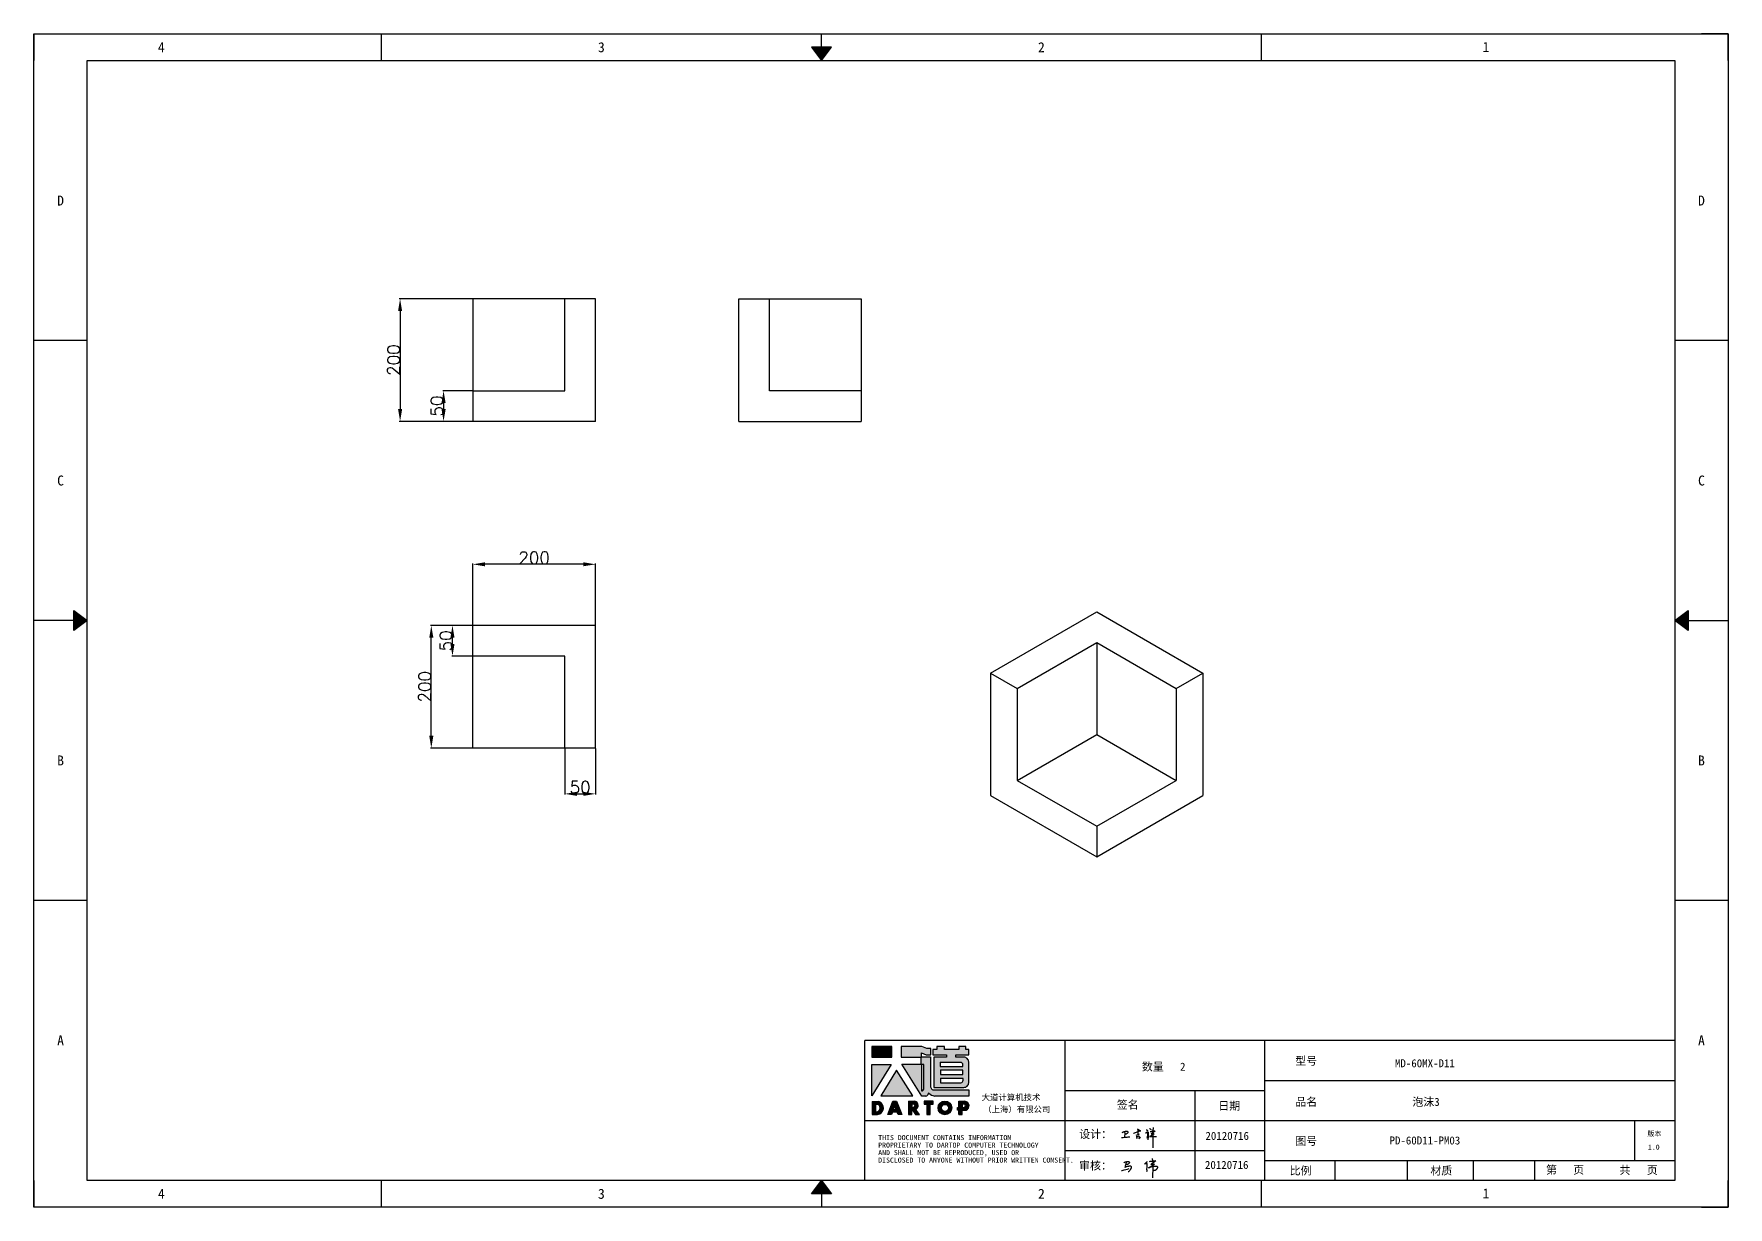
# Model space of a CAD drawing. Header units: millimetres. Extents: x -30327 to 34858, y 4015 to 75103.
# Drawn here: x 2413 to 5178, y 13072 to 14986 of the extents above; entities that cross this region are included whole.
import ezdxf
from ezdxf.enums import TextEntityAlignment as Align

# ---------------------------------------------------------------- set-up
doc = ezdxf.new("R2010")
doc.units = ezdxf.units.MM
doc.linetypes.add('DOT', pattern=[0.25, 0, -0.25])
for name, color, linetype in [('4', 7, 'Continuous'), ('print', 30, 'Continuous'), ('yellow', 2, 'Continuous')]:
    doc.layers.add(name, color=color, linetype=linetype)
doc.styles.add('Dartop', font='')
doc.styles.add('hzHT', font='simhei.ttf')
doc.styles.get("Standard").update_dxf_attribs({"font": 'txt', "bigfont": 'gbcbig.shx'})
doc.styles.get('Dartop').set_extended_font_data('FangSong_GB2312')
doc.dimstyles.new('ISO-25', dxfattribs={"dimtxt": 20, "dimasz": 20, "dimexe": 1.25, "dimexo": 0.625, "dimtad": 1, "dimtxsty": 'Standard', "dimcen": 2.5, "dimadec": 0, "dimazin": 0, "dimtfac": 1, "dimtmove": 0, "dimatfit": 3, "dimfxl": 0, "dimarcsym": 0})

# ---------------------------------------------------------------- blocks, each defined once
blk = doc.blocks.new('*D848')
at = {"layer": 'Defpoints', "color": 0, "transparency": 16777216}
for p in [(3129.6, 14120.6), (3129.6, 14020.8), (3329.6, 14020.8)]:
    blk.add_point(p, dxfattribs=at)
at = {"layer": 'yellow', "color": 0, "lineweight": -2, "transparency": 16777216}
for p, q in [((3129.6, 14021.4), (3129.6, 14121.9)), ((3309.6, 14120.6), (3149.6, 14120.6)), ((3329.6, 14021.4), (3329.6, 14121.9))]:
    blk.add_line(p, q, dxfattribs=at)
at = {"layer": 'yellow', "color": 0, "transparency": 16777216}
for points in [[(3149.6, 14123.9), (3149.6, 14117.3), (3129.6, 14120.6)], [(3309.6, 14123.9), (3309.6, 14117.3), (3329.6, 14120.6)]]:
    blk.add_solid(points, dxfattribs=at)
at = {"layer": 'yellow', "color": 0, "transparency": 16777216, "insert": (3229.6, 14131.2), "char_height": 20, "attachment_point": 5}
blk.add_mtext('200', dxfattribs=at)
blk = doc.blocks.new('*D849')
at = {"layer": 'Defpoints', "color": 0, "transparency": 16777216}
for p in [(3061.8, 14020.8), (3129.6, 14020.8), (3129.6, 13820.8)]:
    blk.add_point(p, dxfattribs=at)
at = {"layer": 'yellow', "color": 0, "lineweight": -2, "transparency": 16777216}
for p, q in [((3129, 14020.8), (3060.6, 14020.8)), ((3061.8, 13840.8), (3061.8, 14000.8)), ((3129, 13820.8), (3060.6, 13820.8))]:
    blk.add_line(p, q, dxfattribs=at)
at = {"layer": 'yellow', "color": 0, "transparency": 16777216}
for points in [[(3058.5, 14000.8), (3065.2, 14000.8), (3061.8, 14020.8)], [(3058.5, 13840.8), (3065.2, 13840.8), (3061.8, 13820.8)]]:
    blk.add_solid(points, dxfattribs=at)
at = {"layer": 'yellow', "color": 0, "transparency": 16777216, "insert": (3051.2, 13920.8), "char_height": 20, "attachment_point": 5, "rotation": 90}
blk.add_mtext('200', dxfattribs=at)
blk = doc.blocks.new('*D850')
at = {"layer": 'Defpoints', "color": 0, "transparency": 16777216}
for p in [(3129.6, 14553.8), (3010.9, 14353.8), (3129.6, 14353.8)]:
    blk.add_point(p, dxfattribs=at)
at = {"layer": 'yellow', "color": 0, "lineweight": -2, "transparency": 16777216}
for p, q in [((3129, 14553.8), (3009.6, 14553.8)), ((3010.9, 14533.8), (3010.9, 14373.8)), ((3129, 14353.8), (3009.6, 14353.8))]:
    blk.add_line(p, q, dxfattribs=at)
at = {"layer": 'yellow', "color": 0, "transparency": 16777216}
for points in [[(3007.6, 14533.8), (3014.2, 14533.8), (3010.9, 14553.8)], [(3007.6, 14373.8), (3014.2, 14373.8), (3010.9, 14353.8)]]:
    blk.add_solid(points, dxfattribs=at)
at = {"layer": 'yellow', "color": 0, "transparency": 16777216, "insert": (3000.3, 14453.8), "char_height": 20, "attachment_point": 5, "rotation": 90}
blk.add_mtext('200', dxfattribs=at)
blk = doc.blocks.new('*D851')
at = {"layer": 'Defpoints', "color": 0, "transparency": 16777216}
for p in [(3279.6, 13820.8), (3329.6, 13820.8), (3329.6, 13746)]:
    blk.add_point(p, dxfattribs=at)
at = {"layer": 'yellow', "color": 0, "lineweight": -2, "transparency": 16777216}
for p, q in [((3279.6, 13820.2), (3279.6, 13744.8)), ((3329.6, 13820.2), (3329.6, 13744.8)), ((3299.6, 13746), (3309.6, 13746))]:
    blk.add_line(p, q, dxfattribs=at)
at = {"layer": 'yellow', "color": 0, "transparency": 16777216}
for points in [[(3299.6, 13749.4), (3299.6, 13742.7), (3279.6, 13746)], [(3309.6, 13749.4), (3309.6, 13742.7), (3329.6, 13746)]]:
    blk.add_solid(points, dxfattribs=at)
at = {"layer": 'yellow', "color": 0, "transparency": 16777216, "insert": (3304.6, 13756.7), "char_height": 20, "attachment_point": 5}
blk.add_mtext('50', dxfattribs=at)
blk = doc.blocks.new('*D852')
at = {"layer": 'Defpoints', "color": 0, "transparency": 16777216}
for p in [(3096.4, 14020.8), (3128.6, 14020.8), (3129.6, 13970.8)]:
    blk.add_point(p, dxfattribs=at)
at = {"layer": 'yellow', "color": 0, "lineweight": -2, "transparency": 16777216}
for p, q in [((3128, 14020.8), (3095.1, 14020.8)), ((3096.4, 13990.8), (3096.4, 14000.8)), ((3129, 13970.8), (3095.1, 13970.8))]:
    blk.add_line(p, q, dxfattribs=at)
at = {"layer": 'yellow', "color": 0, "transparency": 16777216}
for points in [[(3093, 14000.8), (3099.7, 14000.8), (3096.4, 14020.8)], [(3093, 13990.8), (3099.7, 13990.8), (3096.4, 13970.8)]]:
    blk.add_solid(points, dxfattribs=at)
at = {"layer": 'yellow', "color": 0, "transparency": 16777216, "insert": (3085.8, 13995.8), "char_height": 20, "attachment_point": 5, "rotation": 90}
blk.add_mtext('50', dxfattribs=at)
blk = doc.blocks.new('*D853')
at = {"layer": 'Defpoints', "color": 0, "transparency": 16777216}
for p in [(3129.6, 14403.8), (3081.8, 14353.8), (3129.6, 14353.8)]:
    blk.add_point(p, dxfattribs=at)
at = {"layer": 'yellow', "color": 0, "lineweight": -2, "transparency": 16777216}
for p, q in [((3129, 14403.8), (3080.6, 14403.8)), ((3081.8, 14383.8), (3081.8, 14373.8)), ((3129, 14353.8), (3080.6, 14353.8))]:
    blk.add_line(p, q, dxfattribs=at)
at = {"layer": 'yellow', "color": 0, "transparency": 16777216}
for points in [[(3078.5, 14383.8), (3085.2, 14383.8), (3081.8, 14403.8)], [(3078.5, 14373.8), (3085.2, 14373.8), (3081.8, 14353.8)]]:
    blk.add_solid(points, dxfattribs=at)
at = {"layer": 'yellow', "color": 0, "transparency": 16777216, "insert": (3071.2, 14378.8), "char_height": 20, "attachment_point": 5, "rotation": 90}
blk.add_mtext('50', dxfattribs=at)
blk = doc.blocks.new('*U748')
at = {"color": 254, "linetype": 'Continuous', "extrusion": (0, 0, -1)}
for points in [[(-17, 0.333), (-16.812, 0.25), (-17, 0.5)], [(-17, 0.333), (-17.188, 0.25), (-16.812, 0.25)], [(-17, 0.333), (-17, 0.5), (-17.188, 0.25)]]:
    blk.add_solid(points, dxfattribs=at)
blk = doc.blocks.new('*U747')
at = {"color": 254, "linetype": 'Continuous', "extrusion": (0, 0, -1)}
for points in [[(-33.167, 11), (-33, 11), (-33.25, 11.188)], [(-33.167, 11), (-33.25, 11.188), (-33.25, 10.812)], [(-33.167, 11), (-33.25, 10.812), (-33, 11)]]:
    blk.add_solid(points, dxfattribs=at)
blk = doc.blocks.new('*U749')
at = {"color": 254, "linetype": 'Continuous'}
for points in [[(17, 21.667), (17.188, 21.75), (16.812, 21.75)], [(17, 21.667), (16.812, 21.75), (17, 21.5)], [(17, 21.667), (17, 21.5), (17.188, 21.75)]]:
    blk.add_solid(points, dxfattribs=at)
blk = doc.blocks.new('*U746')
at = {"color": 254, "linetype": 'Continuous', "extrusion": (0, 0, -1)}
for points in [[(-0.833, 11), (-0.75, 10.812), (-0.75, 11.188)], [(-0.833, 11), (-0.75, 11.188), (-1, 11)], [(-0.833, 11), (-1, 11), (-0.75, 10.812)]]:
    blk.add_solid(points, dxfattribs=at)
blk = doc.blocks.new('dadao')
for p, q in [((48, 19.2), (44.9, 10.4)), ((44.9, 10.4), (51.2, 10.4)), ((51.2, 10.4), (48, 19.2))]:
    blk.add_line(p, q)
for points in [[(41.8, 121.6), (41.8, 143.7), (-0.4, 143.7), (-0.4, 121.6), (41.8, 121.6)], [(104.8, 122), (104.8, 130.3), (114.1, 126.3), (124.2, 126.3), (124.2, 139.6), (115.9, 139.6), (105.1, 143.9), (61.5, 143.9)], [(61.7, 144), (61.7, 121.3), (103.9, 121.3)], [(113.4, 38.7), (105.1, 38.7), (63, 106.5), (103.9, 106.5), (103.9, 120.9), (103.9, 121.3)], [(109.7, 53.6), (109.7, 106.2), (104.3, 106.2), (104.3, 50.4), (106.6, 50.4)], [(144.6, 94.4), (144.6, 84.8), (192, 84.8), (192, 94.1), (144.9, 94.1)], [(120.2, 45), (119.5, 45), (119.5, 44.6)], [(0, 28), (0, 0), (11.8, 0)], [(0.1, 28), (14, 28)], [(7.1, 21.8), (7.1, 6.1), (12, 6.1)], [(7.1, 21.8), (11.4, 21.8)], [(76.8, 28.2), (76.8, 0), (84.1, 0), (84.1, 11.1), (91.6, -0.1), (100.3, -0.1), (91.7, 11.1)], [(76.8, 28.2), (90.6, 28.2)], [(84, 22.7), (84, 15.3), (87.2, 15.3)], [(84, 22.7), (87.3, 22.7)], [(183.7, 0), (183.7, 9.6), (180.6, 9.6), (180.6, 14.9), (183.8, 14.9), (183.8, 28.1), (196.1, 28.1), (196.5, 28.1)], [(183.7, 0), (190.9, 0), (190.9, 9.6), (198.8, 9.6)], [(194.9, 22.3), (190.8, 22.3), (190.8, 15), (194.4, 15)]]:
    blk.add_lwpolyline(points)
blk.add_lwpolyline([(137.1, 144.2), (137.1, 137.9), (128.3, 137.9), (128.3, 126.5), (157.3, 126.5), (157.3, 121.5), (130.3, 121.5), (130.3, 57.5), (194.4, 57.5, 0.414214), (204.4, 67.5), (204.4, 111.3, 0.414214), (194.4, 121.3), (177.5, 121.3), (177.5, 126.3), (204.7, 126.3), (204.7, 137.7), (198.2, 137.7), (198.2, 143.9), (183.3, 143.9), (183.3, 138), (153, 138), (153, 144.2), (137.1, 144.2)], format="xyb", close=True)
for points in [[(104.8, 122), (123.4, 122), (123.4, 60, 0.414214), (131.4, 52), (204.8, 52), (204.8, 39.1), (131.7, 39.1)], [(144.3, 110.8), (144.3, 101.8), (192.3, 101.8), (192.3, 105.5, 0.414214), (187.3, 110.5), (144.3, 110.5)], [(144.6, 77), (144.6, 67.5), (187.6, 67.5, 0.414214), (192.6, 72.5), (192.6, 76.4), (144.6, 76.4)]]:
    blk.add_lwpolyline(points, format="xyb")
for points in [[(-0.3, 106.2), (40.4, 106.2), (-0.3, 39.7), (-0.3, 106.2)], [(51.7, 94.1), (18.4, 39.3), (86.2, 39.3)], [(43.8, 28.2), (51.8, 28.2), (62.6, -0.1), (55, -0.1), (53.2, 5), (42.9, 5), (41.1, 0), (33.6, 0)], [(110, 28.1), (110, 21.9), (116, 21.9), (116, -0.1), (123.2, -0.1), (123.2, 22), (129.2, 22), (129.2, 28.1), (110, 28.1)]]:
    blk.add_lwpolyline(points, close=True)
for radius in [14.5, 7.44]:
    blk.add_circle((154.2, 14.2), radius)
for centre, radius, start, end in [((99.2, 60.7), 12.6, 305.6399, 325.969), ((111.6, 46.7), 8.19, 282.9811, 347.6627), ((136, 61.7), 22.9, 226.7358, 259.3209), ((8.5, 13.9), 8.49, 294.2143, 69.7177), ((9.6, 14.2), 14.4, 278.6604, 72.3203), ((86.4, 19), 3.8, 282.527, 76.7196), ((88.6, 19.4), 8.95, 290.6073, 77.2124), ((193.7, 18.7), 3.8, 280.9891, 72.5513), ((195.7, 18.6), 9.51, 288.8959, 85.2442)]:
    blk.add_arc(centre, radius, start, end)
blk = doc.blocks.new('h')
for p, q in [((20768.1, -2360.9), (20773, -2359.1)), ((20769.5, -2366.9), (20769.8, -2370.6)), ((20769.8, -2370.6), (20770.9, -2378)), ((20770.9, -2378), (20771.5, -2370.6)), ((20772.4, -2369.3), (20774.9, -2367.8)), ((20773, -2359.1), (20784.1, -2355.2)), ((20773.3, -2331.8), (20775.3, -2338.7)), ((20789.1, -2340.9), (20773.5, -2331.9)), ((20775.3, -2338.7), (20775.6, -2351.2)), ((20775.6, -2351.2), (20775.5, -2357.3)), ((20782.2, -2369.2), (20780, -2377.1)), ((20780, -2377.1), (20788.3, -2371.3)), ((20780.1, -2366.4), (20780.8, -2366.4)), ((20781.9, -2367.4), (20782.2, -2369.2)), ((20845.7, -2343.5), (20848.4, -2353)), ((20848.9, -2370.3), (20847.9, -2424)), ((20848.4, -2353), (20848.9, -2370.3))]:
    blk.add_line(p, q)
for points in [[(20696.6, -2372.4, 0.002073), (20710.6, -2371.9, 0.016137), (20719.6, -2371.3, 0.008314), (20736.9, -2369.3)], [(20699.1, -2348.2, -0.029745), (20704.6, -2345.4, -0.046842), (20708.4, -2344.2, -0.00919), (20714.3, -2343, -0.018517), (20717.2, -2342.5, -0.037841), (20720.3, -2342.4, -0.039541), (20723.2, -2342.8, -0.149785), (20726, -2344.3, -0.204935), (20726.9, -2346.6, -0.074872), (20726.5, -2348.3, -0.061615), (20725.6, -2350.3, -0.034204), (20723.8, -2352.6, -0.045776), (20722.3, -2354.1, -0.054985), (20720.4, -2355.3, -0.036348), (20717.3, -2356.5, -0.067752), (20715.7, -2356.8, -0.043553), (20713.2, -2356.7)], [(20755, -2351.9, -0.024077), (20759.9, -2350.1, -0.013147), (20768.7, -2346.5, -0.00522), (20775.4, -2344.1, -0.018517), (20777.3, -2343.4, -0.008274), (20786.3, -2341, -0.039541), (20788.3, -2340.8, -0.079216), (20789.4, -2341, -0.204935)], [(20813.5, -2350.1, 0.007348), (20815.9, -2348.7, 0.008421), (20818, -2347.3, 0.009459), (20819.7, -2346.2, -0.016325), (20820.7, -2345.5, -0.173771), (20821.8, -2345.3, -0.085159), (20823.9, -2346, -0.125883), (20826, -2347.9, -0.160659), (20826.6, -2350.1, -0.010447), (20826.5, -2352.3, -0.008247), (20826.2, -2355.1, -0.002698), (20825.3, -2374, 0.001562), (20823.9, -2383.7, 0.016137)], [(20816.8, -2335, -0.053561), (20819.6, -2336.1, -0.075272), (20821.3, -2337.3, -0.005295), (20822.5, -2338.5, -0.009337), (20823.1, -2339.1, -0.026146), (20823.7, -2339.8, -0.016644), (20824.5, -2340.9)], [(20832.1, -2329.2, -0.053561), (20834.9, -2330.3, -0.075272), (20836.7, -2331.5, -0.005295), (20837.8, -2332.6, -0.009337), (20838.5, -2333.3, -0.026146), (20839, -2334, -0.016644), (20839.8, -2335.1)], [(20836, -2343.7, -0.02797), (20842.1, -2342.6, -0.048868), (20845.6, -2342.2, -0.00919), (20851.1, -2341.4, -0.018517), (20853.9, -2341.1, -0.037841), (20856.7, -2341.2, -0.039541), (20859.4, -2341.6, -0.018282), (20840.6, -2354.7, -0.000937)], [(20847.6, -2340.2, 0.021784), (20849.6, -2335.9, 0.028296), (20850.8, -2332.4, 0.008136), (20851.9, -2328.2, 0.028913), (20852.2, -2327, 0.08193), (20852.1, -2325.9, 0.075058), (20851.7, -2324.7, 0.275043)]]:
    blk.add_lwpolyline(points, format="xyb")
for points in [[(20711.3, -2343.5), (20711.3, -2343.5), (20711.5, -2355.8), (20710.7, -2368), (20710.6, -2371.9)], [(20821.5, -2350.6), (20822.4, -2359.2), (20822.2, -2364.9), (20821.7, -2369), (20821.3, -2376.3), (20823.6, -2368.5), (20827.2, -2366.3), (20829.5, -2366.3)], [(20840.6, -2354.7), (20850, -2354.7), (20855, -2354.3), (20845.9, -2361.1), (20840.5, -2364), (20833, -2367.5), (20863.2, -2367.4), (20865.9, -2367.3)]]:
    blk.add_lwpolyline(points)
for centre, radius, start, end in [((20773.7, -2371.2), 2.3, 121.9907, 163.60158), ((20787.5, -2406), 40.3, 100.61827, 108.24823), ((20780.8, -2367.6), 1.15, 9.4675, 90)]:
    blk.add_arc(centre, radius, start, end)

msp = doc.modelspace()

# ---------------------------------------------------------------- hatches: boundary and pattern name
for points in [[(3813.1961, 13333.4895), (3780.6505, 13333.4895), (3780.6505, 13316.4856), (3813.1961, 13316.4856)], [(3812.1483, 13304.5885), (3780.7377, 13304.5885), (3780.7377, 13253.3034)], [(3820.8554, 13295.2816), (3795.1784, 13252.9618), (3847.4632, 13252.9618)], [(3880.6618, 13244.3027), (3865.8028, 13244.3027), (3865.8028, 13239.5886), (3870.4389, 13239.5886), (3870.4389, 13222.6009), (3875.9898, 13222.6009), (3875.9898, 13239.5998), (3880.6618, 13239.5998)]]:
    msp.add_hatch(color=0).paths.add_polyline_path(points)
h = msp.add_hatch(color=0)
h.paths.add_polyline_path([(3861.8328, 13323.1555), (3869.0157, 13320.0524), (3876.7813, 13320.0524), (3876.7813, 13330.3305), (3870.3747, 13330.3305), (3862.027, 13333.6272), (3828.5744, 13333.6272), (3828.5744, 13316.2446), (3861.123, 13316.2446), (3861.123, 13315.8931), (3861.123, 13304.7831), (3829.5602, 13304.7831), (3862.0247, 13252.537), (3868.4534, 13252.537, 0.279374822), (3873.1463, 13257.1006), (3873.1463, 13257.3412), (3873.7132, 13257.3412, 0.143145365), (3882.5636, 13252.8373), (3938.9761, 13252.8373), (3938.9761, 13262.7459), (3882.3233, 13262.7459, -0.414213562), (3876.1527, 13268.9166), (3876.1527, 13316.7938), (3861.8328, 13316.7938)])
h.paths.add_polyline_path([(3861.4511, 13304.561), (3865.5871, 13304.5603), (3865.5871, 13264.0101, -0.088935736), (3863.1903, 13261.545), (3861.4366, 13261.545)], flags=16)
h = msp.add_hatch(color=0)
h.paths.add_polyline_path([(3938.879, 13328.8915), (3933.8597, 13328.8915), (3933.8597, 13333.6663), (3922.3871, 13333.6663), (3922.3871, 13329.1302), (3898.9647, 13329.1302), (3898.9647, 13333.9049), (3886.6975, 13333.9049), (3886.6975, 13329.0418), (3879.9192, 13329.0418), (3879.9192, 13320.2395), (3902.2877, 13320.2395), (3902.2877, 13316.3463), (3881.4442, 13316.3463), (3881.4442, 13267.0556), (3930.9263, 13267.0556, 0.414213562), (3938.6396, 13274.7689), (3938.6396, 13308.5243, 0.414213562), (3930.9263, 13316.2377), (3917.8458, 13316.2377), (3917.8458, 13320.0577), (3938.879, 13320.0577)])
h.paths.add_polyline_path([(3925.4617, 13307.8815, -0.414213562), (3929.3184, 13304.0249), (3929.3184, 13301.1964), (3892.2721, 13301.1964), (3892.2721, 13307.8815)], flags=16)
h.paths.add_polyline_path([(3929.079, 13295.2277), (3929.079, 13288.0652), (3892.5115, 13288.0652), (3892.5115, 13295.2277)], flags=16)
h.paths.add_polyline_path([(3929.557, 13281.6191), (3929.557, 13278.552, -0.414213562), (3925.7004, 13274.6954), (3892.5115, 13274.6954), (3892.5115, 13281.6191)], flags=16)
h = msp.add_hatch(color=0)
h.paths.add_polyline_path([(3791.7445, 13244.2253), (3780.9687, 13244.2253), (3780.9687, 13222.6654), (3790.0441, 13222.6654, 0.793015906)])
h.paths.add_polyline_path([(3790.2039, 13227.3869), (3786.4362, 13227.3869), (3786.4362, 13239.5038), (3789.788, 13239.5038, -0.67136089)], flags=16)
h = msp.add_hatch(color=0)
h.paths.add_polyline_path([(3820.9365, 13244.4027), (3814.7868, 13244.4027), (3806.8782, 13222.6423), (3812.7036, 13222.6423), (3814.0741, 13226.4987), (3821.9659, 13226.4987), (3823.3662, 13222.5956), (3829.2383, 13222.5956)])
h.paths.add_polyline_path([(3820.4577, 13230.6555), (3815.5685, 13230.6555), (3817.9684, 13237.4932)], flags=16)
h = msp.add_hatch(color=0)
h.paths.add_polyline_path([(3850.8289, 13244.3875), (3840.2306, 13244.3875), (3840.2306, 13222.6304), (3845.8311, 13222.6304), (3845.8311, 13231.2556), (3851.5877, 13222.5526), (3858.3553, 13222.5526), (3851.7301, 13231.2009, 0.744054942)])
h.paths.add_polyline_path([(3845.7799, 13234.4759), (3845.7799, 13240.1894), (3848.2833, 13240.1894, -0.796808968), (3848.2457, 13234.4759)], flags=16)
h = msp.add_hatch(color=0)
h.paths.add_polyline_path([(3888.7395, 13233.587, 1), (3911.0805, 13233.587, 1)])
h.paths.add_polyline_path([(3905.6487, 13233.587, -1), (3894.1713, 13233.587, -1)], flags=16)
h = msp.add_hatch(color=0)
h.paths.add_polyline_path([(3932.5092, 13244.3358), (3932.1887, 13244.3358), (3922.7405, 13244.3358), (3922.7405, 13234.1819), (3920.2335, 13234.1819), (3920.2335, 13230.0603), (3922.6999, 13230.0603), (3922.6999, 13222.6684), (3928.2156, 13222.6684), (3928.2156, 13230.0891), (3934.2762, 13230.0891, 0.812303812)])
h.paths.add_polyline_path([(3928.1338, 13234.21), (3928.1338, 13239.8895), (3931.2725, 13239.8895, -0.778213434), (3930.952, 13234.21)], flags=16)

# ---------------------------------------------------------------- linework, layer by layer
at = {"color": 0, "linetype": 'DOT'}
for p, q in [((2413.4117, 14986.1381), (5134.1179, 14986.1381)), ((2413.4117, 13115.1609), (2413.4117, 14942.627)), ((5177.629, 14942.627), (5177.629, 13115.1609)), ((5134.1179, 13071.6498), (2413.4117, 13071.6498))]:
    msp.add_line(p, q, dxfattribs=at)
at = {"color": 0}
for p, q in [((2413.4117, 14986.1381), (2413.4117, 14942.627)), ((2413.4117, 14986.1381), (2413.4117, 14986.1381)), ((2980.3186, 14942.627), (2980.3186, 14986.1381)), ((3698.2517, 14964.3825), (3698.2517, 14986.1381)), ((4416.1848, 14942.627), (4416.1848, 14986.1381)), ((5177.629, 14986.1381), (5134.1179, 14986.1381)), ((5177.629, 14942.627), (5177.629, 14986.1381)), ((2500.4339, 13115.1609), (2500.4339, 14942.627)), ((2500.4339, 14942.627), (5090.6068, 14942.627)), ((5090.6068, 14942.627), (5090.6068, 13115.1609)), ((2500.4339, 14485.7605), (2413.4117, 14485.7605)), ((5177.629, 14485.7605), (5090.6068, 14485.7605)), ((2478.6784, 14028.8939), (2413.4117, 14028.8939)), ((5112.3624, 14028.8939), (5177.629, 14028.8939)), ((2500.4339, 13572.0274), (2413.4117, 13572.0274)), ((5177.629, 13572.0274), (5090.6068, 13572.0274)), ((5090.6068, 13343.5942), (3768.9573, 13343.5942)), ((3768.9573, 13115.1609), (3768.9573, 13343.5942)), ((4095.2905, 13343.5942), (4095.2905, 13115.1609)), ((4421.6237, 13115.1609), (4421.6237, 13343.5942)), ((4421.6237, 13278.3275), (5090.6068, 13278.3275)), ((4095.2905, 13262.0109), (4421.6237, 13262.0109)), ((4307.4071, 13262.0109), (4307.4071, 13115.1609)), ((3768.9573, 13213.0609), (4095.2905, 13213.0609)), ((4095.2905, 13213.0609), (5090.6068, 13213.0609)), ((5025.3402, 13147.7942), (5025.3402, 13213.0609)), ((4095.2905, 13164.1109), (4421.6237, 13164.1109)), ((4421.6237, 13147.7942), (5090.6068, 13147.7942)), ((4536.436, 13115.1609), (4536.436, 13147.7942)), ((4654.7574, 13115.1609), (4654.7574, 13147.7942)), ((4762.3224, 13115.1609), (4762.3224, 13147.7942)), ((4862.1736, 13115.1609), (4862.1736, 13147.7942)), ((2413.4117, 13115.1609), (2413.4117, 13071.6498)), ((5090.6068, 13115.1609), (2500.4339, 13115.1609)), ((2980.3186, 13071.6498), (2980.3186, 13115.1609)), ((4416.1848, 13071.6498), (4416.1848, 13115.1609)), ((5177.629, 13071.6498), (5177.629, 13115.1609)), ((3698.2517, 13093.4054), (3698.2517, 13071.6498)), ((2413.4117, 13071.6498), (2413.4117, 13071.6498)), ((5134.1179, 13071.6498), (5177.629, 13071.6498))]:
    msp.add_line(p, q, dxfattribs=at)
for p, q in [((3329.6449, 14553.8397), (3129.6449, 14553.8397)), ((3129.6449, 14553.8397), (3129.6449, 14353.8397)), ((3279.6449, 14403.8397), (3279.6449, 14553.8397)), ((3329.6449, 14353.8397), (3329.6449, 14553.8397)), ((3563.3651, 14353.8397), (3563.3651, 14553.8397)), ((3563.3651, 14553.8397), (3763.3651, 14553.8397)), ((3613.3651, 14403.8397), (3613.3651, 14553.8397)), ((3763.3651, 14553.8397), (3763.3651, 14353.8397)), ((3129.6449, 14403.8397), (3279.6449, 14403.8397)), ((3763.3651, 14403.8397), (3613.3651, 14403.8397)), ((3329.6449, 14353.8397), (3129.6449, 14353.8397)), ((3563.3651, 14353.8397), (3763.3651, 14353.8397)), ((3974.1898, 13943.0664), (4147.3949, 14043.0664)), ((4147.3949, 14043.0664), (4320.6, 13943.0664)), ((3129.6449, 13820.8162), (3129.6449, 14020.8162)), ((3329.6449, 14020.8162), (3129.6449, 14020.8162)), ((3329.6449, 13820.8162), (3329.6449, 14020.8162)), ((4017.4911, 13918.0664), (4147.3949, 13993.0664)), ((4147.3949, 13993.0664), (4277.2987, 13918.0664)), ((4147.3949, 13993.0664), (4147.3949, 13843.0664)), ((3279.6449, 13970.8162), (3129.6449, 13970.8162)), ((3279.6449, 13820.8162), (3279.6449, 13970.8162)), ((3974.1898, 13943.0664), (4017.4911, 13918.0664)), ((3974.1898, 13943.0664), (3974.1898, 13743.0664)), ((4277.2987, 13918.0664), (4320.6, 13943.0664)), ((4320.6, 13943.0664), (4320.6, 13743.0664)), ((4017.4911, 13918.0664), (4017.4911, 13768.0664)), ((4277.2987, 13918.0664), (4277.2987, 13768.0664)), ((4017.4911, 13768.0664), (4147.3949, 13843.0664)), ((4147.3949, 13843.0664), (4277.2987, 13768.0664)), ((3329.6449, 13820.8162), (3129.6449, 13820.8162)), ((4017.4911, 13768.0664), (4147.3949, 13693.0664)), ((4147.3949, 13693.0664), (4277.2987, 13768.0664)), ((3974.1898, 13743.0664), (4147.3949, 13643.0664)), ((4147.3949, 13643.0664), (4320.6, 13743.0664)), ((4147.3949, 13693.0664), (4147.3949, 13643.0664)), ((4235.4365, 13137.4805), (4232.2299, 13135.745)), ((4237.7441, 13138.7131), (4235.4365, 13137.4805)), ((4235.5687, 13141.3082), (4239.6458, 13141.3082)), ((4241.8201, 13141.5057), (4237.7441, 13138.7131)), ((4237.891, 13150.9848), (4238.8274, 13143.1638)), ((4238.9795, 13137.3892), (4238.6337, 13119.4189)), ((4238.8274, 13143.1638), (4238.9795, 13137.3892)), ((4239.6458, 13141.3082), (4241.8201, 13141.5057))]:
    msp.add_line(p, q)
for points in [[(3698.2517, 14942.627), (3714.5684, 14964.3825), (3681.9351, 14964.3825), (3698.2517, 14942.627)], [(2500.4339, 14028.8939), (2478.6784, 14012.5773), (2478.6784, 14045.2106), (2500.4339, 14028.8939)], [(5090.6068, 14028.8939), (5112.3624, 14045.2106), (5112.3624, 14012.5773), (5090.6068, 14028.8939)], [(3698.2517, 13115.1609), (3714.5684, 13093.4054), (3681.9351, 13093.4054), (3698.2517, 13115.1609)]]:
    msp.add_lwpolyline(points, close=True, dxfattribs=at)
for points in [[(4191.4782, 13144.1294, -0.029745025), (4193.3439, 13145.0641, -0.046842152), (4194.6069, 13145.4706, -0.009190246), (4196.5778, 13145.8687, -0.01851715), (4197.5657, 13146.0119, -0.037840637), (4198.5853, 13146.0438, -0.039541258), (4199.5542, 13145.9236, -0.149785186), (4200.5006, 13145.4068, -0.204935242), (4200.7906, 13144.6577, -0.074871706), (4200.6804, 13144.0666, -0.061614645), (4200.3586, 13143.4121, -0.034203896), (4199.775, 13142.6419, -0.045775869), (4199.2524, 13142.1426, -0.054985007), (4198.6208, 13141.7456, -0.036347913), (4197.574, 13141.3291, -0.067752062), (4197.0498, 13141.2388, -0.043553369), (4196.2256, 13141.2814)], [(4232.2299, 13135.745, -0.029745025), (4235.1404, 13137.2031, -0.046842152), (4237.1108, 13137.8371, -0.009190246), (4240.1853, 13138.4583, -0.01851715), (4241.7264, 13138.6817, -0.037840637), (4243.317, 13138.7314, -0.039541258), (4244.8285, 13138.5439, -0.149785186), (4246.305, 13137.7376, -0.204935242), (4246.7573, 13136.5691, -0.074871706), (4246.5853, 13135.647, -0.061614645), (4246.0833, 13134.626, -0.034203896), (4245.1729, 13133.4244, -0.045775869), (4244.3576, 13132.6455, -0.054985007), (4243.3724, 13132.0262, -0.036347913), (4241.7393, 13131.3765, -0.067752062), (4240.9216, 13131.2355, -0.043553369), (4239.6359, 13131.302)], [(4233.567, 13146.1186, -0.027970257), (4236.2033, 13146.6054, -0.048867879), (4237.7311, 13146.7684, -0.009190246), (4240.1339, 13147.1241, -0.01851715), (4241.3347, 13147.2344, -0.037840637), (4242.5668, 13147.2084, -0.039541258), (4243.7282, 13147.0021, -0.018281889), (4235.5687, 13141.3082, -0.000936898)]]:
    msp.add_lwpolyline(points, format="xyb")
msp.add_lwpolyline([(4195.5905, 13145.6787), (4195.5905, 13145.6787), (4194.9671, 13141.8556), (4193.9401, 13138.2606), (4193.2689, 13136.0544)])
for centre, radius, start, end in [((4186.7056, 13138.0587), 6.8958, 281.0769825, 291.2126318), ((4035.0718, 13753.554), 640.7378, 283.9189497, 284.9715122), ((4203.8069, 13117.8149), 21.0649, 113.2024487, 120.0174969), ((4198.863, 13129.3486), 8.5163, 102.4748599, 113.2024487), ((4211.2027, 13073.572), 65.6415, 100.3686699, 102.4748599), ((4202.3001, 13122.2284), 16.1774, 96.1253366, 100.3686699), ((4198.6507, 13132.1424), 2.5059, 294.8364282, 309.9011343), ((4165.2462, 13162.9612), 47.9356, 316.9195625, 320.5886599), ((4201.4381, 13130.2607), 8.099, 87.4570373, 96.1253366), ((4201.4682, 13130.9397), 7.4192, 78.3995671, 87.4570373), ((4192.4094, 13139.6754), 12.1881, 324.0948076, 331.3783566), ((4202.5161, 13136.0443), 2.2082, 44.3246545, 78.3995671), ((4201.8688, 13134.8928), 1.6281, 319.5730733, 337.4854902), ((4197.384, 13138.4766), 7.319, 324.9106662, 333.3484292), ((4200.9437, 13137.1472), 3.5646, 326.7678104, 340.871018), ((4203.2193, 13136.7311), 1.2252, 357.9983926, 44.3246545), ((4202.0225, 13136.773), 2.4228, 340.871018, 357.9983926), ((4209.6704, 13170.0124), 32.217, 299.2654637, 300.9494997), ((4282.6582, 12899.9597), 248.7601, 102.4659195, 103.2052997), ((4113.1364, 13262.1269), 164.7146, 313.3661321, 315.2960836), ((4749.2197, 13053.7574), 525.7437, 171.4101732, 171.7680832), ((4228.9848, 13141.8022), 1.0532, 52.3757453, 91.2911591), ((3302.5695, 13171.6833), 927.6409, 357.5656636, 358.0572778), ((4228.6237, 13141.9665), 1.2071, 357.1968277, 33.7051787), ((4201.4559, 13143.7448), 28.4386, 352.9125461, 354.8026838), ((4212.1241, 13142.7744), 17.7263, 354.8026838, 357.1968277), ((4197.4912, 13134.8296), 5.4321, 283.8162542, 294.0305093)]:
    msp.add_arc(centre, radius, start, end)
at = {"layer": 'print'}
msp.add_lwpolyline([(2413.4117, 14986.1381), (5177.629, 14986.1381), (5177.629, 13071.6498), (2413.4117, 13071.6498)], close=True, dxfattribs=at)

# ---------------------------------------------------------------- block references
at = {"color": 0, "linetype": 'Continuous', "xscale": 87.0221946919793, "yscale": 87.02219469262359, "zscale": 87.02219469262444}
for name, p in [('*U749', (2218.8744, 13071.6498)), ('*U746', (2413.4117, 13071.6498)), ('*U747', (2218.8744, 13071.6498)), ('*U748', (2218.8744, 13071.6498))]:
    msp.add_blockref(name, p, dxfattribs=at)
at = {"color": 0}
for name, p, xscale, yscale, zscale in [('dadao', (3780.9687, 13222.6654), 0.7713330892550557, 0.7713330893138288, 0.771333089320989), ('h', (-2738.7551, 13979.4277), 0.3346881205749047, 0.3346881205765313, 0.3346881205764097)]:
    msp.add_blockref(name, p, dxfattribs=dict(at, xscale=xscale, yscale=yscale, zscale=zscale))

# ---------------------------------------------------------------- texts
for s, height, style, p in [('4', 16.3167, 'Dartop', (2621.3521, 14964.3825)), ('3', 16.3167, 'Dartop', (3339.2852, 14964.3825)), ('2', 16.3167, 'Dartop', (4057.2183, 14964.3825)), ('1', 16.3167, 'Dartop', (4782.5888, 14964.9)), ('D', 16.3167, 'Dartop', (2456.9228, 14714.1937)), ('D', 16.3167, 'Dartop', (5134.1179, 14714.1937)), ('C', 16.3167, 'Dartop', (2456.9228, 14257.3272)), ('C', 16.3167, 'Dartop', (5134.1179, 14257.3272)), ('B', 16.3167, 'Dartop', (2456.9228, 13800.4607)), ('B', 16.3167, 'Dartop', (5134.1179, 13800.4607)), ('A', 16.3167, 'Dartop', (2456.9228, 13343.5942)), ('A', 16.3167, 'Dartop', (5134.1179, 13343.5942)), ('数量   2', 13.05333, 'hzHT', (4256.7023, 13300.8056)), ('型号', 13.05333, 'hzHT', (4489.3471, 13310.3909)), ('MD-60MX-D11', 13.053329, 'hzHT', (4682.9192, 13306.3883)), ('签名', 13.05333, 'hzHT', (4198.0661, 13238.5982)), ('日期', 13.05333, 'hzHT', (4363.6973, 13236.9918)), ('品名', 13.05333, 'hzHT', (4489.3471, 13243.3805)), ('泡沫3', 13.05333, 'hzHT', (4684.744, 13243.3805)), ('20120716', 13.05333, 'hzHT', (4360.3471, 13187.918)), ('图号', 13.05333, 'hzHT', (4489.3471, 13179.5776)), ('PD-60D11-PM03', 13.053329, 'hzHT', (4682.9192, 13180.4293)), ('版本', 8.15833, 'hzHT', (5057.3448, 13191.4022)), ('1.0', 8.15833, 'Dartop', (5056.3635, 13169.5988)), ('20120716', 13.05333, 'hzHT', (4359.5698, 13140.554)), ('比例', 13.05333, 'hzHT', (4480.2455, 13131.1378)), ('材质', 13.05333, 'hzHT', (4709.7451, 13131.1378)), ('第   页', 13.05333, 'hzHT', (4911.6703, 13132.4916)), ('共   页', 13.05333, 'hzHT', (5031.5764, 13132.0163)), ('4', 16.3167, 'Dartop', (2621.3521, 13093.4054)), ('3', 16.3167, 'Dartop', (3339.2852, 13093.4054)), ('2', 16.3167, 'Dartop', (4057.2183, 13093.4054)), ('1', 16.3167, 'Dartop', (4782.5888, 13093.9229))]:
    msp.add_text(s, height=height, dxfattribs=dict(at, style=style)).set_placement(p, align=Align.MIDDLE_CENTER)
at = {"color": 0, "style": 'hzHT'}
for s, height, p in [('THIS DOCUMENT CONTAINS INFORMATION', 8.158331, (3790.983, 13180.9993)), ('设计：', 13.05333, (4118.9911, 13184.2136)), ('AND SHALL NOT BE REPRODUCED, USED OR', 8.158331, (3790.983, 13156.5243)), ('PROPRIETARY TO DARTOP COMPUTER TECHNOLOGY', 8.158331, (3790.983, 13168.7618)), ('DISCLOSED TO ANYONE WITHOUT PRIOR WRITTEN CONSENT.', 8.158331, (3790.983, 13144.2868)), ('审核：', 13.05333, (4118.7969, 13132.8115))]:
    msp.add_text(s, height=height, dxfattribs=at).set_placement(p)
at = {"layer": '4', "color": 0, "style": 'hzHT'}
for s, p in [('大道计算机技术', (3959.7196, 13245.799)), ('（上海）有限公司', (3962.183, 13226.2868))]:
    msp.add_text(s, height=9.79, dxfattribs=at).set_placement(p)

# ---------------------------------------------------------------- dimensions: what is measured, and where the dimension line sits
at = {"layer": 'yellow'}
for base, p1, p2, angle, picture, middle in [((3010.8908, 14353.8397), (3129.6449, 14553.8397), (3129.6449, 14353.8397), 90, '*D850', (3000.2658, 14453.8397)), ((3081.8272, 14353.8397), (3129.6449, 14403.8397), (3129.6449, 14353.8397), 90, '*D853', (3071.2022, 14378.8397)), ((3129.6449, 14120.6095), (3329.6449, 14020.8162), (3129.6449, 14020.8162), 180, '*D848', (3229.6449, 14131.2345)), ((3061.8412, 14020.8162), (3129.6449, 13820.8162), (3129.6449, 14020.8162), 270, '*D849', (3051.2162, 13920.8162)), ((3096.3779, 14020.8162), (3129.6449, 13970.8162), (3128.6449, 14020.8162), 90, '*D852', (3085.7529, 13995.8162))]:
    dim = msp.add_linear_dim(base=base, p1=p1, p2=p2, angle=angle, dimstyle='ISO-25', dxfattribs=at)
    dim.commit()
    dim.dimension.update_dxf_attribs({"geometry": picture, "text_midpoint": middle})
dim = msp.add_linear_dim(base=(3329.6449, 13746.0346), p1=(3279.6449, 13820.8162), p2=(3329.6449, 13820.8162), dimstyle='ISO-25', dxfattribs=at)
dim.commit()
dim.dimension.update_dxf_attribs({"geometry": '*D851', "text_midpoint": (3304.6449, 13756.6596)})

doc.saveas('drawing.dxf')
